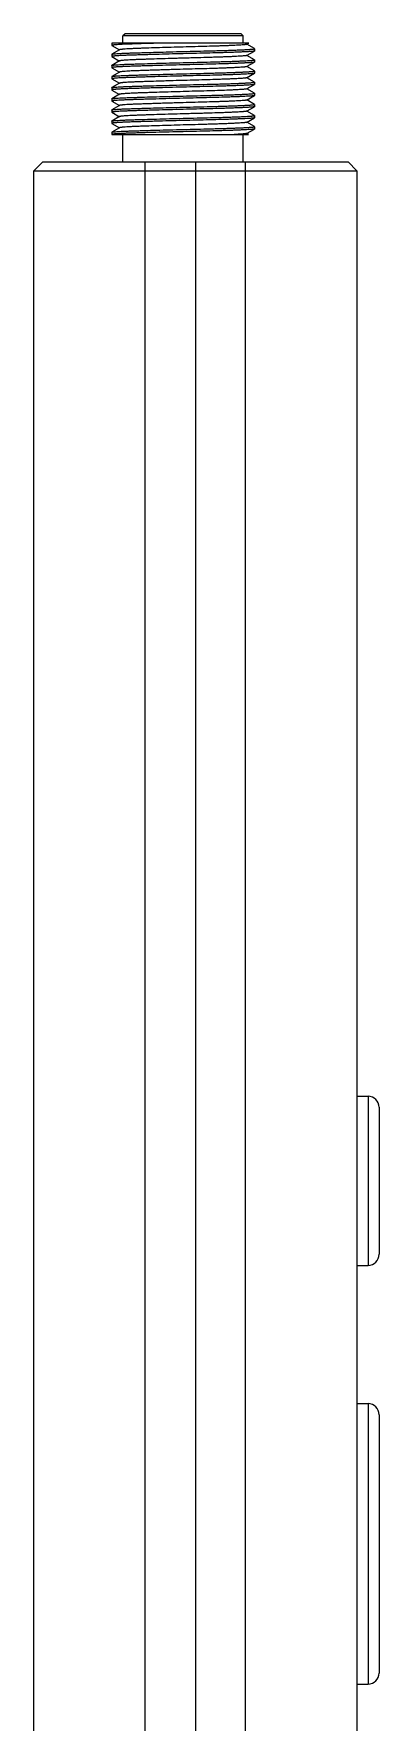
# Model space of a CAD drawing. Header units: inches. Extents: x 318 to 564, y -90 to 138.
# Drawn here: x 317.7 to 333.2, y -16 to 59.8 of the extents above; entities that cross this region are included whole.
import ezdxf

# ---------------------------------------------------------------- set-up
doc = ezdxf.new("R2010")
doc.units = ezdxf.units.IN
doc.header["$LTSCALE"] = 1.21
doc.header["$MEASUREMENT"] = 0
doc.layers.get('0').update_dxf_attribs({"linetype": 'CONTINUOUS'})

msp = doc.modelspace()

# ---------------------------------------------------------------- linework, layer by layer
at = {"color": 7, "linetype": 'Continuous'}
for p, q in [((321.158, 59.355), (321.158, 59.356)), ((327.303, 59.356), (321.158, 59.356)), ((321.158, 59.355), (321.158, 59.255)), ((321.158, 59.255), (321.161, 59.252)), ((321.161, 59.252), (321.501, 59.055)), ((321.758, 59.778), (321.658, 59.678)), ((321.658, 59.356), (321.658, 59.678)), ((327.058, 59.678), (321.658, 59.678)), ((326.958, 59.778), (321.758, 59.778)), ((326.958, 59.778), (327.058, 59.678)), ((327.058, 59.356), (327.058, 59.678)), ((327.209, 59.301), (327.303, 59.356)), ((327.555, 59.109), (327.215, 59.305)), ((321.158, 58.855), (321.161, 58.859)), ((321.158, 58.855), (321.158, 58.755)), ((321.158, 58.755), (321.161, 58.752)), ((321.508, 59.059), (321.161, 58.859)), ((321.161, 58.752), (321.501, 58.555)), ((321.508, 58.559), (321.161, 58.359)), ((327.209, 58.801), (327.555, 59.002)), ((327.209, 58.301), (327.555, 58.502)), ((327.555, 58.609), (327.215, 58.805)), ((327.558, 59.105), (327.555, 59.109)), ((327.558, 59.005), (327.555, 59.002)), ((327.558, 58.605), (327.555, 58.609)), ((327.558, 58.505), (327.555, 58.502)), ((327.558, 59.105), (327.558, 59.005)), ((327.558, 58.605), (327.558, 58.505)), ((321.158, 58.355), (321.161, 58.359)), ((321.158, 58.355), (321.158, 58.255)), ((321.158, 58.255), (321.161, 58.252)), ((321.158, 57.855), (321.161, 57.859)), ((321.158, 57.855), (321.158, 57.755)), ((321.158, 57.755), (321.161, 57.752)), ((321.161, 58.252), (321.501, 58.055)), ((321.508, 58.059), (321.161, 57.859)), ((321.161, 57.752), (321.501, 57.555)), ((323.987, 57.872), (323.927, 57.871)), ((324.308, 57.88), (323.987, 57.872)), ((324.358, 57.882), (324.308, 57.88)), ((324.358, 57.682), (324.308, 57.68)), ((324.408, 57.683), (324.358, 57.682)), ((327.209, 57.801), (327.555, 58.002)), ((327.555, 58.109), (327.215, 58.305)), ((327.555, 57.609), (327.215, 57.805)), ((327.558, 58.105), (327.555, 58.109)), ((327.558, 58.005), (327.555, 58.002)), ((327.558, 58.105), (327.558, 58.005)), ((321.158, 57.355), (321.161, 57.359)), ((321.158, 57.355), (321.158, 57.255)), ((321.158, 57.255), (321.161, 57.252)), ((321.158, 56.855), (321.161, 56.859)), ((321.508, 57.559), (321.161, 57.359)), ((321.161, 57.252), (321.501, 57.055)), ((321.508, 57.059), (321.161, 56.859)), ((327.209, 57.301), (327.555, 57.502)), ((327.209, 56.801), (327.555, 57.002)), ((327.555, 57.109), (327.215, 57.305)), ((327.558, 57.605), (327.555, 57.609)), ((327.558, 57.505), (327.555, 57.502)), ((327.558, 57.105), (327.555, 57.109)), ((327.558, 57.005), (327.555, 57.002)), ((327.558, 57.605), (327.558, 57.505)), ((327.558, 57.105), (327.558, 57.005)), ((321.158, 56.855), (321.158, 56.755)), ((321.158, 56.755), (321.161, 56.752)), ((321.158, 56.355), (321.161, 56.359)), ((321.158, 56.355), (321.158, 56.255)), ((321.158, 56.255), (321.161, 56.252)), ((321.161, 56.752), (321.501, 56.555)), ((321.508, 56.559), (321.161, 56.359)), ((321.161, 56.252), (321.501, 56.055)), ((327.209, 56.301), (327.555, 56.502)), ((327.555, 56.609), (327.215, 56.805)), ((327.555, 56.109), (327.215, 56.305)), ((327.558, 56.605), (327.555, 56.609)), ((327.558, 56.505), (327.555, 56.502)), ((327.558, 56.105), (327.555, 56.109)), ((327.558, 56.605), (327.558, 56.505)), ((327.558, 56.105), (327.558, 56.005)), ((321.158, 55.855), (321.161, 55.859)), ((321.158, 55.855), (321.158, 55.755)), ((321.158, 55.755), (321.161, 55.752)), ((321.158, 55.355), (321.161, 55.359)), ((321.158, 55.355), (321.158, 55.256)), ((321.508, 56.059), (321.161, 55.859)), ((321.161, 55.752), (321.501, 55.555)), ((321.508, 55.559), (321.161, 55.359)), ((327.209, 55.801), (327.555, 56.002)), ((327.209, 55.301), (327.555, 55.502)), ((327.555, 55.609), (327.215, 55.805)), ((327.558, 56.005), (327.555, 56.002)), ((327.558, 55.605), (327.555, 55.609)), ((327.558, 55.505), (327.555, 55.502)), ((327.558, 55.605), (327.558, 55.505)), ((321.158, 55.256), (327.3, 55.256)), ((321.658, 54.028), (321.658, 55.256)), ((327.058, 54.028), (327.058, 55.256)), ((327.3, 55.256), (327.215, 55.305)), ((318.058, 54.028), (317.658, 53.628)), ((318.058, 54.028), (331.758, 54.028)), ((322.658, -55.972), (322.658, 54.028)), ((324.908, 54.028), (324.908, -55.972)), ((327.158, -55.972), (327.158, 54.028)), ((331.758, 54.028), (332.158, 53.628)), ((317.658, -55.572), (317.658, 53.628)), ((317.658, 53.628), (332.158, 53.628)), ((332.158, 53.628), (332.158, -55.572)), ((332.158, 12.078), (332.658, 12.078)), ((332.658, 12.078), (332.658, 4.478)), ((333.158, 11.578), (333.158, 4.978)), ((332.158, 4.478), (332.658, 4.478)), ((332.158, -1.722), (332.658, -1.722)), ((332.658, -1.722), (332.658, -14.322)), ((333.158, -2.222), (333.158, -13.822)), ((332.158, -14.322), (332.658, -14.322))]:
    msp.add_line(p, q, dxfattribs=at)
for centre, start, end in [((332.658, 11.578), 0, 90), ((332.658, 4.978), 270, 0), ((332.658, -2.222), 0, 90), ((332.658, -13.822), 270, 0)]:
    msp.add_arc(centre, 0.5, start, end, dxfattribs=at)
for points, knots in [([(323.376, 59.356), (323.221, 59.352), (322.923, 59.343), (322.497, 59.331), (322.169, 59.321), (321.933, 59.313), (321.777, 59.307), (321.637, 59.301), (321.514, 59.295), (321.409, 59.288), (321.322, 59.282), (321.261, 59.276), (321.222, 59.272), (321.199, 59.269), (321.182, 59.265), (321.169, 59.262), (321.162, 59.26), (321.158, 59.257), (321.158, 59.255)], [0, 0, 0, 0, 0.209298, 0.402525, 0.574895, 0.651908, 0.722164, 0.785225, 0.840712, 0.888278, 0.927643, 0.958567, 0.970812, 0.980892, 0.988799, 0.994545, 0.998185, 1, 1, 1, 1]), ([(327.209, 59.301), (327.205, 59.3), (327.197, 59.297), (327.181, 59.293), (327.158, 59.29), (327.129, 59.287), (327.094, 59.283), (327.035, 59.278), (326.946, 59.272), (326.822, 59.264), (326.675, 59.257), (326.508, 59.249), (326.321, 59.241), (326.117, 59.233), (325.814, 59.223), (325.407, 59.21), (324.893, 59.196), (324.359, 59.182), (323.826, 59.166), (323.312, 59.151), (322.904, 59.138), (322.601, 59.128), (322.397, 59.121), (322.21, 59.114), (322.042, 59.107), (321.896, 59.099), (321.772, 59.092), (321.683, 59.085), (321.623, 59.079), (321.588, 59.075), (321.559, 59.071), (321.536, 59.068), (321.52, 59.064), (321.511, 59.061), (321.508, 59.059)], [0, 0, 0, 0, 0.001841, 0.004747, 0.008736, 0.013814, 0.019997, 0.027281, 0.045052, 0.066869, 0.092609, 0.122046, 0.154884, 0.190834, 0.229578, 0.314028, 0.405187, 0.499768, 0.594354, 0.685542, 0.770036, 0.808807, 0.844789, 0.877651, 0.907105, 0.932882, 0.954744, 0.972524, 0.979825, 0.98604, 0.991164, 0.995195, 0.998135, 1, 1, 1, 1]), ([(324.358, 58.882), (324.15, 58.877), (323.742, 58.866), (323.239, 58.852), (322.855, 58.841), (322.586, 58.834), (322.335, 58.826), (322.103, 58.819), (321.893, 58.812), (321.706, 58.804), (321.545, 58.797), (321.428, 58.79), (321.348, 58.784), (321.298, 58.78), (321.257, 58.776), (321.222, 58.772), (321.195, 58.768), (321.176, 58.764), (321.165, 58.761), (321.158, 58.757), (321.158, 58.755)], [0, 0, 0, 0, 0.194824, 0.38216, 0.47076, 0.554825, 0.633549, 0.706178, 0.772009, 0.830416, 0.880844, 0.922805, 0.940487, 0.95591, 0.96904, 0.979852, 0.988325, 0.994454, 0.998271, 1, 1, 1, 1]), ([(324.358, 58.382), (324.15, 58.377), (323.742, 58.366), (323.239, 58.352), (322.855, 58.341), (322.586, 58.334), (322.335, 58.326), (322.103, 58.319), (321.893, 58.312), (321.706, 58.304), (321.545, 58.297), (321.428, 58.29), (321.348, 58.284), (321.298, 58.28), (321.257, 58.276), (321.222, 58.272), (321.195, 58.268), (321.176, 58.264), (321.165, 58.261), (321.158, 58.257), (321.158, 58.255)], [0, 0, 0, 0, 0.194824, 0.38216, 0.47076, 0.554825, 0.633549, 0.706178, 0.772009, 0.830416, 0.880844, 0.922805, 0.940487, 0.95591, 0.96904, 0.979852, 0.988325, 0.994454, 0.998271, 1, 1, 1, 1]), ([(321.161, 58.859), (321.164, 58.861), (321.174, 58.864), (321.191, 58.867), (321.216, 58.871), (321.248, 58.875), (321.287, 58.879), (321.353, 58.884), (321.452, 58.891), (321.591, 58.899), (321.755, 58.906), (321.942, 58.913), (322.152, 58.92), (322.382, 58.927), (322.722, 58.938), (323.18, 58.951), (323.758, 58.966), (324.156, 58.977), (324.358, 58.982)], [0, 0, 0, 0, 0.003438, 0.009055, 0.01689, 0.026941, 0.039192, 0.053619, 0.088882, 0.132416, 0.183831, 0.242663, 0.308378, 0.380388, 0.458034, 0.627375, 0.810237, 1, 1, 1, 1]), ([(321.161, 58.359), (321.164, 58.361), (321.174, 58.364), (321.191, 58.367), (321.216, 58.371), (321.248, 58.375), (321.287, 58.379), (321.353, 58.384), (321.452, 58.391), (321.591, 58.399), (321.755, 58.406), (321.942, 58.413), (322.152, 58.42), (322.382, 58.427), (322.722, 58.438), (323.18, 58.451), (323.758, 58.466), (324.156, 58.477), (324.358, 58.482)], [0, 0, 0, 0, 0.003438, 0.009055, 0.01689, 0.026941, 0.039192, 0.053619, 0.088882, 0.132416, 0.183831, 0.242663, 0.308378, 0.380388, 0.458034, 0.627375, 0.810237, 1, 1, 1, 1]), ([(327.208, 58.801), (327.205, 58.8), (327.197, 58.797), (327.181, 58.793), (327.158, 58.79), (327.129, 58.787), (327.094, 58.783), (327.035, 58.778), (326.946, 58.772), (326.822, 58.764), (326.675, 58.757), (326.508, 58.749), (326.321, 58.741), (326.117, 58.733), (325.897, 58.725), (325.662, 58.718), (325.328, 58.708), (324.983, 58.699), (324.63, 58.689), (324.359, 58.682), (324.089, 58.674), (323.736, 58.664), (323.312, 58.651), (322.904, 58.638), (322.601, 58.628), (322.397, 58.621), (322.21, 58.614), (322.042, 58.607), (321.896, 58.599), (321.772, 58.592), (321.683, 58.585), (321.623, 58.579), (321.588, 58.575), (321.559, 58.572), (321.536, 58.568), (321.52, 58.564), (321.511, 58.561), (321.508, 58.559)], [0, 0, 0, 0, 0.001834, 0.004729, 0.008713, 0.013803, 0.020003, 0.027294, 0.04503, 0.066865, 0.092629, 0.122038, 0.154873, 0.190819, 0.229584, 0.270783, 0.314026, 0.405189, 0.452265, 0.499775, 0.547286, 0.594369, 0.685549, 0.770049, 0.808822, 0.844811, 0.877681, 0.907109, 0.932896, 0.954748, 0.972539, 0.979868, 0.986094, 0.991202, 0.9952, 0.998127, 1, 1, 1, 1]), ([(324.358, 58.982), (324.566, 58.987), (324.975, 58.997), (325.477, 59.009), (325.862, 59.019), (326.13, 59.027), (326.382, 59.035), (326.614, 59.043), (326.824, 59.051), (327.01, 59.059), (327.171, 59.067), (327.289, 59.074), (327.369, 59.079), (327.418, 59.082), (327.46, 59.086), (327.494, 59.09), (327.521, 59.093), (327.541, 59.097), (327.552, 59.1), (327.558, 59.103), (327.558, 59.105)], [0, 0, 0, 0, 0.194843, 0.382181, 0.470785, 0.554857, 0.633593, 0.706238, 0.772087, 0.830511, 0.880946, 0.922905, 0.940581, 0.955996, 0.969114, 0.979912, 0.988369, 0.994482, 0.998283, 1, 1, 1, 1]), ([(327.555, 59.002), (327.552, 59), (327.543, 58.997), (327.525, 58.994), (327.501, 58.99), (327.469, 58.987), (327.43, 58.983), (327.364, 58.978), (327.265, 58.972), (327.126, 58.965), (326.962, 58.957), (326.775, 58.949), (326.565, 58.941), (326.335, 58.933), (325.995, 58.923), (325.537, 58.91), (324.958, 58.897), (324.561, 58.887), (324.358, 58.882)], [0, 0, 0, 0, 0.003397, 0.008972, 0.016767, 0.026781, 0.038999, 0.053399, 0.088619, 0.132129, 0.183537, 0.242378, 0.308113, 0.380147, 0.45782, 0.627218, 0.810149, 1, 1, 1, 1]), ([(324.358, 58.482), (324.566, 58.487), (324.975, 58.497), (325.477, 58.509), (325.862, 58.519), (326.13, 58.527), (326.382, 58.535), (326.614, 58.543), (326.824, 58.551), (327.01, 58.559), (327.171, 58.567), (327.289, 58.574), (327.369, 58.579), (327.418, 58.582), (327.46, 58.586), (327.494, 58.59), (327.521, 58.593), (327.541, 58.597), (327.552, 58.6), (327.558, 58.603), (327.558, 58.605)], [0, 0, 0, 0, 0.194843, 0.382181, 0.470785, 0.554857, 0.633593, 0.706238, 0.772087, 0.830511, 0.880946, 0.922905, 0.940581, 0.955996, 0.969114, 0.979912, 0.988369, 0.994482, 0.998283, 1, 1, 1, 1]), ([(327.555, 58.502), (327.552, 58.5), (327.543, 58.497), (327.525, 58.494), (327.501, 58.49), (327.469, 58.487), (327.43, 58.483), (327.364, 58.478), (327.265, 58.472), (327.126, 58.465), (326.962, 58.457), (326.775, 58.449), (326.565, 58.441), (326.335, 58.433), (325.995, 58.423), (325.537, 58.41), (324.958, 58.397), (324.561, 58.387), (324.358, 58.382)], [0, 0, 0, 0, 0.003397, 0.008972, 0.016767, 0.026781, 0.038999, 0.053399, 0.088619, 0.132129, 0.183537, 0.242378, 0.308113, 0.380147, 0.45782, 0.627218, 0.810149, 1, 1, 1, 1]), ([(323.927, 57.871), (323.741, 57.866), (323.379, 57.856), (322.935, 57.844), (322.599, 57.834), (322.368, 57.827), (322.152, 57.82), (321.954, 57.814), (321.776, 57.807), (321.618, 57.8), (321.483, 57.793), (321.37, 57.786), (321.291, 57.779), (321.24, 57.774), (321.212, 57.77), (321.189, 57.767), (321.173, 57.763), (321.163, 57.76), (321.158, 57.757), (321.158, 57.755)], [0, 0, 0, 0, 0.201592, 0.391719, 0.480554, 0.564276, 0.642211, 0.713732, 0.77827, 0.835308, 0.884393, 0.925132, 0.957207, 0.969917, 0.980381, 0.988584, 0.994526, 0.998249, 1, 1, 1, 1]), ([(321.161, 57.859), (321.164, 57.861), (321.174, 57.864), (321.191, 57.867), (321.216, 57.871), (321.248, 57.875), (321.287, 57.879), (321.353, 57.884), (321.452, 57.891), (321.591, 57.899), (321.755, 57.906), (321.942, 57.913), (322.152, 57.92), (322.382, 57.927), (322.722, 57.938), (323.18, 57.951), (323.758, 57.966), (324.156, 57.977), (324.358, 57.982)], [0, 0, 0, 0, 0.003438, 0.009055, 0.01689, 0.026941, 0.039192, 0.053619, 0.088882, 0.132416, 0.183831, 0.242663, 0.308378, 0.380388, 0.458034, 0.627375, 0.810237, 1, 1, 1, 1]), ([(327.208, 58.301), (327.205, 58.3), (327.197, 58.297), (327.181, 58.293), (327.158, 58.29), (327.129, 58.287), (327.094, 58.283), (327.035, 58.278), (326.946, 58.272), (326.822, 58.264), (326.675, 58.257), (326.508, 58.249), (326.321, 58.241), (326.117, 58.233), (325.814, 58.222), (325.407, 58.21), (324.893, 58.197), (324.359, 58.182), (323.912, 58.169), (323.558, 58.158), (323.303, 58.15), (323.056, 58.143), (322.822, 58.135), (322.601, 58.128), (322.397, 58.121), (322.21, 58.114), (322.042, 58.107), (321.896, 58.099), (321.772, 58.092), (321.671, 58.084), (321.602, 58.077), (321.559, 58.072), (321.536, 58.068), (321.52, 58.064), (321.511, 58.061), (321.508, 58.059)], [0, 0, 0, 0, 0.001816, 0.004691, 0.008669, 0.013772, 0.019981, 0.027268, 0.044996, 0.066831, 0.09259, 0.122015, 0.154839, 0.1908, 0.229562, 0.314001, 0.405167, 0.499753, 0.594346, 0.640573, 0.685532, 0.728826, 0.770022, 0.8088, 0.844803, 0.877655, 0.907108, 0.93288, 0.95474, 0.972511, 0.98604, 0.991195, 0.995246, 0.998168, 1, 1, 1, 1]), ([(324.308, 57.68), (324.13, 57.675), (323.866, 57.668), (323.518, 57.657), (323.19, 57.647), (322.876, 57.637), (322.579, 57.627), (322.378, 57.62), (322.195, 57.613), (322.031, 57.606), (321.888, 57.598), (321.766, 57.591), (321.679, 57.585), (321.621, 57.579), (321.587, 57.575), (321.558, 57.571), (321.536, 57.568), (321.52, 57.564), (321.511, 57.561), (321.508, 57.559)], [0, 0, 0, 0, 0.189949, 0.282601, 0.372608, 0.541434, 0.618904, 0.690662, 0.756183, 0.814857, 0.866148, 0.90981, 0.945254, 0.959746, 0.972091, 0.982301, 0.990362, 0.996257, 1, 1, 1, 1]), ([(324.358, 57.982), (324.566, 57.987), (324.975, 57.997), (325.477, 58.009), (325.862, 58.019), (326.13, 58.027), (326.382, 58.035), (326.614, 58.043), (326.824, 58.051), (327.01, 58.059), (327.171, 58.067), (327.289, 58.074), (327.369, 58.079), (327.418, 58.082), (327.46, 58.086), (327.494, 58.09), (327.521, 58.093), (327.541, 58.097), (327.552, 58.1), (327.558, 58.103), (327.558, 58.105)], [0, 0, 0, 0, 0.194843, 0.382181, 0.470785, 0.554857, 0.633593, 0.706238, 0.772087, 0.830511, 0.880946, 0.922905, 0.940581, 0.955996, 0.969114, 0.979912, 0.988369, 0.994482, 0.998283, 1, 1, 1, 1]), ([(327.555, 58.002), (327.552, 58), (327.543, 57.997), (327.525, 57.994), (327.501, 57.99), (327.469, 57.987), (327.43, 57.983), (327.364, 57.978), (327.265, 57.972), (327.126, 57.965), (326.962, 57.957), (326.775, 57.949), (326.565, 57.941), (326.335, 57.933), (325.995, 57.923), (325.537, 57.91), (324.958, 57.897), (324.561, 57.887), (324.358, 57.882)], [0, 0, 0, 0, 0.003397, 0.008972, 0.016767, 0.026781, 0.038999, 0.053399, 0.088619, 0.132129, 0.183537, 0.242378, 0.308113, 0.380147, 0.45782, 0.627218, 0.810149, 1, 1, 1, 1]), ([(327.208, 57.801), (327.205, 57.8), (327.197, 57.797), (327.181, 57.794), (327.159, 57.79), (327.131, 57.787), (327.096, 57.783), (327.038, 57.778), (326.951, 57.772), (326.829, 57.765), (326.686, 57.757), (326.522, 57.75), (326.339, 57.742), (326.138, 57.734), (325.841, 57.724), (325.44, 57.711), (324.934, 57.698), (324.585, 57.688), (324.408, 57.683)], [0, 0, 0, 0, 0.003604, 0.009386, 0.017392, 0.027601, 0.039964, 0.054468, 0.089832, 0.133389, 0.184739, 0.243445, 0.309005, 0.380816, 0.458229, 0.627193, 0.809924, 1, 1, 1, 1]), ([(324.358, 57.382), (324.15, 57.377), (323.742, 57.366), (323.239, 57.352), (322.855, 57.341), (322.586, 57.334), (322.335, 57.326), (322.103, 57.319), (321.893, 57.312), (321.706, 57.304), (321.545, 57.297), (321.428, 57.29), (321.348, 57.284), (321.298, 57.28), (321.257, 57.276), (321.222, 57.272), (321.195, 57.268), (321.176, 57.264), (321.165, 57.261), (321.158, 57.257), (321.158, 57.255)], [0, 0, 0, 0, 0.194824, 0.38216, 0.47076, 0.554825, 0.633549, 0.706178, 0.772009, 0.830416, 0.880844, 0.922805, 0.940487, 0.95591, 0.96904, 0.979852, 0.988325, 0.994454, 0.998271, 1, 1, 1, 1]), ([(324.358, 56.882), (324.15, 56.877), (323.742, 56.866), (323.239, 56.852), (322.855, 56.841), (322.586, 56.834), (322.335, 56.826), (322.103, 56.819), (321.893, 56.812), (321.706, 56.804), (321.545, 56.797), (321.428, 56.79), (321.348, 56.784), (321.298, 56.78), (321.257, 56.776), (321.222, 56.772), (321.195, 56.768), (321.176, 56.764), (321.165, 56.761), (321.158, 56.757), (321.158, 56.755)], [0, 0, 0, 0, 0.194824, 0.38216, 0.47076, 0.554825, 0.633549, 0.706178, 0.772009, 0.830416, 0.880844, 0.922805, 0.940487, 0.95591, 0.96904, 0.979852, 0.988325, 0.994454, 0.998271, 1, 1, 1, 1]), ([(321.161, 57.359), (321.164, 57.361), (321.174, 57.364), (321.191, 57.367), (321.216, 57.371), (321.248, 57.375), (321.287, 57.379), (321.353, 57.384), (321.452, 57.391), (321.591, 57.399), (321.755, 57.406), (321.942, 57.413), (322.152, 57.42), (322.382, 57.427), (322.722, 57.438), (323.18, 57.451), (323.758, 57.466), (324.156, 57.477), (324.358, 57.482)], [0, 0, 0, 0, 0.003438, 0.009055, 0.01689, 0.026941, 0.039192, 0.053619, 0.088882, 0.132416, 0.183831, 0.242663, 0.308378, 0.380388, 0.458034, 0.627375, 0.810237, 1, 1, 1, 1]), ([(321.161, 56.859), (321.164, 56.861), (321.174, 56.864), (321.191, 56.867), (321.216, 56.871), (321.248, 56.875), (321.287, 56.879), (321.353, 56.884), (321.452, 56.891), (321.591, 56.899), (321.755, 56.906), (321.942, 56.913), (322.152, 56.92), (322.382, 56.927), (322.722, 56.938), (323.18, 56.951), (323.758, 56.966), (324.156, 56.977), (324.358, 56.982)], [0, 0, 0, 0, 0.003438, 0.009055, 0.01689, 0.026941, 0.039192, 0.053619, 0.088882, 0.132416, 0.183831, 0.242663, 0.308378, 0.380388, 0.458034, 0.627375, 0.810237, 1, 1, 1, 1]), ([(327.209, 57.301), (327.206, 57.3), (327.197, 57.297), (327.181, 57.293), (327.158, 57.29), (327.129, 57.287), (327.094, 57.283), (327.035, 57.278), (326.946, 57.272), (326.822, 57.264), (326.675, 57.257), (326.508, 57.249), (326.248, 57.238), (325.883, 57.225), (325.407, 57.21), (324.893, 57.197), (324.359, 57.182), (323.826, 57.166), (323.312, 57.151), (322.904, 57.138), (322.601, 57.128), (322.397, 57.121), (322.21, 57.114), (322.042, 57.107), (321.896, 57.099), (321.772, 57.092), (321.683, 57.085), (321.623, 57.079), (321.588, 57.075), (321.559, 57.071), (321.536, 57.068), (321.52, 57.064), (321.511, 57.061), (321.508, 57.059)], [0, 0, 0, 0, 0.001822, 0.004729, 0.008731, 0.013829, 0.020019, 0.027296, 0.045028, 0.066868, 0.092652, 0.122038, 0.154855, 0.229582, 0.314027, 0.405183, 0.499762, 0.594351, 0.685534, 0.770024, 0.808795, 0.844777, 0.877651, 0.907085, 0.93286, 0.954729, 0.972506, 0.979811, 0.986028, 0.991148, 0.995182, 0.998131, 1, 1, 1, 1]), ([(324.358, 57.482), (324.566, 57.487), (324.975, 57.497), (325.477, 57.509), (325.862, 57.519), (326.13, 57.527), (326.382, 57.535), (326.614, 57.543), (326.824, 57.551), (327.01, 57.559), (327.171, 57.567), (327.289, 57.574), (327.369, 57.579), (327.418, 57.582), (327.46, 57.586), (327.494, 57.59), (327.521, 57.593), (327.541, 57.597), (327.552, 57.6), (327.558, 57.603), (327.558, 57.605)], [0, 0, 0, 0, 0.194843, 0.382181, 0.470785, 0.554857, 0.633593, 0.706238, 0.772087, 0.830511, 0.880946, 0.922905, 0.940581, 0.955996, 0.969114, 0.979912, 0.988369, 0.994482, 0.998283, 1, 1, 1, 1]), ([(327.555, 57.502), (327.552, 57.5), (327.543, 57.497), (327.525, 57.494), (327.501, 57.49), (327.469, 57.487), (327.43, 57.483), (327.364, 57.478), (327.265, 57.472), (327.126, 57.465), (326.962, 57.457), (326.775, 57.449), (326.565, 57.441), (326.335, 57.433), (325.995, 57.423), (325.537, 57.41), (324.958, 57.397), (324.561, 57.387), (324.358, 57.382)], [0, 0, 0, 0, 0.003397, 0.008972, 0.016767, 0.026781, 0.038999, 0.053399, 0.088619, 0.132129, 0.183537, 0.242378, 0.308113, 0.380147, 0.45782, 0.627218, 0.810149, 1, 1, 1, 1]), ([(324.358, 56.982), (324.566, 56.987), (324.975, 56.997), (325.477, 57.009), (325.862, 57.019), (326.13, 57.027), (326.382, 57.035), (326.614, 57.043), (326.824, 57.051), (327.01, 57.059), (327.171, 57.067), (327.289, 57.074), (327.369, 57.079), (327.418, 57.082), (327.46, 57.086), (327.494, 57.09), (327.521, 57.093), (327.541, 57.097), (327.552, 57.1), (327.558, 57.103), (327.558, 57.105)], [0, 0, 0, 0, 0.194843, 0.382181, 0.470785, 0.554857, 0.633593, 0.706238, 0.772087, 0.830511, 0.880946, 0.922905, 0.940581, 0.955996, 0.969114, 0.979912, 0.988369, 0.994482, 0.998283, 1, 1, 1, 1]), ([(327.555, 57.002), (327.552, 57), (327.543, 56.997), (327.525, 56.994), (327.501, 56.99), (327.469, 56.987), (327.43, 56.983), (327.364, 56.978), (327.265, 56.972), (327.126, 56.965), (326.962, 56.957), (326.775, 56.949), (326.565, 56.941), (326.335, 56.933), (325.995, 56.923), (325.537, 56.91), (324.958, 56.897), (324.561, 56.887), (324.358, 56.882)], [0, 0, 0, 0, 0.003397, 0.008972, 0.016767, 0.026781, 0.038999, 0.053399, 0.088619, 0.132129, 0.183537, 0.242378, 0.308113, 0.380147, 0.45782, 0.627218, 0.810149, 1, 1, 1, 1]), ([(324.358, 56.382), (324.15, 56.377), (323.742, 56.366), (323.239, 56.352), (322.855, 56.341), (322.586, 56.334), (322.335, 56.326), (322.103, 56.319), (321.893, 56.312), (321.706, 56.304), (321.545, 56.297), (321.428, 56.29), (321.348, 56.284), (321.298, 56.28), (321.257, 56.276), (321.222, 56.272), (321.195, 56.268), (321.176, 56.264), (321.165, 56.261), (321.158, 56.257), (321.158, 56.255)], [0, 0, 0, 0, 0.194824, 0.38216, 0.47076, 0.554825, 0.633549, 0.706178, 0.772009, 0.830416, 0.880844, 0.922805, 0.940487, 0.95591, 0.96904, 0.979852, 0.988325, 0.994454, 0.998271, 1, 1, 1, 1]), ([(321.161, 56.359), (321.164, 56.361), (321.174, 56.364), (321.191, 56.367), (321.216, 56.371), (321.248, 56.375), (321.287, 56.379), (321.353, 56.384), (321.452, 56.391), (321.591, 56.399), (321.755, 56.406), (321.942, 56.413), (322.152, 56.42), (322.382, 56.427), (322.722, 56.438), (323.18, 56.451), (323.758, 56.466), (324.156, 56.477), (324.358, 56.482)], [0, 0, 0, 0, 0.003438, 0.009055, 0.01689, 0.026941, 0.039192, 0.053619, 0.088882, 0.132416, 0.183831, 0.242663, 0.308378, 0.380388, 0.458034, 0.627375, 0.810237, 1, 1, 1, 1]), ([(327.208, 56.801), (327.205, 56.8), (327.197, 56.797), (327.181, 56.793), (327.158, 56.79), (327.129, 56.787), (327.094, 56.783), (327.035, 56.778), (326.946, 56.772), (326.822, 56.765), (326.675, 56.757), (326.508, 56.749), (326.321, 56.741), (326.117, 56.733), (325.814, 56.723), (325.407, 56.71), (324.893, 56.697), (324.449, 56.684), (324.089, 56.674), (323.821, 56.666), (323.558, 56.658), (323.303, 56.651), (323.056, 56.643), (322.822, 56.635), (322.601, 56.628), (322.397, 56.621), (322.21, 56.614), (322.042, 56.606), (321.896, 56.599), (321.772, 56.592), (321.683, 56.585), (321.623, 56.579), (321.588, 56.575), (321.559, 56.571), (321.536, 56.568), (321.52, 56.564), (321.511, 56.561), (321.508, 56.559)], [0, 0, 0, 0, 0.00183, 0.004723, 0.008705, 0.0138, 0.020008, 0.027305, 0.045036, 0.06685, 0.092616, 0.122042, 0.154867, 0.190832, 0.229579, 0.314029, 0.405182, 0.49977, 0.547281, 0.59436, 0.640581, 0.685541, 0.728832, 0.770033, 0.808805, 0.844819, 0.877659, 0.907089, 0.932895, 0.954753, 0.972512, 0.979818, 0.986049, 0.991186, 0.995219, 0.998148, 1, 1, 1, 1]), ([(327.208, 56.301), (327.205, 56.3), (327.197, 56.297), (327.181, 56.293), (327.158, 56.29), (327.129, 56.287), (327.094, 56.283), (327.035, 56.278), (326.946, 56.272), (326.822, 56.264), (326.675, 56.257), (326.508, 56.249), (326.321, 56.241), (326.117, 56.233), (325.814, 56.222), (325.494, 56.213), (325.161, 56.203), (324.898, 56.197), (324.63, 56.19), (324.27, 56.179), (323.826, 56.167), (323.312, 56.151), (322.904, 56.138), (322.601, 56.128), (322.397, 56.121), (322.21, 56.114), (322.042, 56.107), (321.896, 56.099), (321.772, 56.092), (321.683, 56.085), (321.623, 56.079), (321.588, 56.075), (321.559, 56.072), (321.536, 56.068), (321.52, 56.064), (321.511, 56.061), (321.508, 56.059)], [0, 0, 0, 0, 0.001811, 0.004708, 0.008713, 0.013822, 0.020014, 0.027282, 0.04503, 0.066872, 0.092599, 0.122031, 0.15487, 0.190834, 0.229587, 0.314015, 0.358977, 0.405186, 0.452257, 0.499766, 0.59436, 0.685543, 0.770044, 0.808817, 0.8448, 0.87766, 0.907115, 0.932899, 0.954749, 0.972522, 0.97984, 0.986075, 0.991201, 0.995218, 0.998142, 1, 1, 1, 1]), ([(324.358, 56.482), (324.566, 56.487), (324.975, 56.497), (325.477, 56.509), (325.862, 56.519), (326.13, 56.527), (326.382, 56.535), (326.614, 56.543), (326.824, 56.551), (327.01, 56.559), (327.171, 56.567), (327.289, 56.574), (327.369, 56.579), (327.418, 56.582), (327.46, 56.586), (327.494, 56.59), (327.521, 56.593), (327.541, 56.597), (327.552, 56.6), (327.558, 56.603), (327.558, 56.605)], [0, 0, 0, 0, 0.194843, 0.382181, 0.470785, 0.554857, 0.633593, 0.706238, 0.772087, 0.830511, 0.880946, 0.922905, 0.940581, 0.955996, 0.969114, 0.979912, 0.988369, 0.994482, 0.998283, 1, 1, 1, 1]), ([(327.555, 56.502), (327.552, 56.5), (327.543, 56.497), (327.525, 56.494), (327.501, 56.49), (327.469, 56.487), (327.43, 56.483), (327.364, 56.478), (327.265, 56.472), (327.126, 56.465), (326.962, 56.457), (326.775, 56.449), (326.565, 56.441), (326.335, 56.433), (325.995, 56.423), (325.537, 56.41), (324.958, 56.397), (324.561, 56.387), (324.358, 56.382)], [0, 0, 0, 0, 0.003397, 0.008972, 0.016767, 0.026781, 0.038999, 0.053399, 0.088619, 0.132129, 0.183537, 0.242378, 0.308113, 0.380147, 0.45782, 0.627218, 0.810149, 1, 1, 1, 1]), ([(324.358, 55.982), (324.566, 55.987), (324.975, 55.997), (325.477, 56.009), (325.862, 56.019), (326.13, 56.027), (326.382, 56.035), (326.614, 56.043), (326.824, 56.051), (327.01, 56.059), (327.171, 56.067), (327.289, 56.074), (327.369, 56.079), (327.418, 56.082), (327.46, 56.086), (327.494, 56.09), (327.521, 56.093), (327.541, 56.097), (327.552, 56.1), (327.558, 56.103), (327.558, 56.105)], [0, 0, 0, 0, 0.194843, 0.382181, 0.470785, 0.554857, 0.633593, 0.706238, 0.772087, 0.830511, 0.880946, 0.922905, 0.940581, 0.955996, 0.969114, 0.979912, 0.988369, 0.994482, 0.998283, 1, 1, 1, 1]), ([(324.358, 55.882), (324.15, 55.877), (323.742, 55.866), (323.239, 55.852), (322.855, 55.841), (322.586, 55.834), (322.335, 55.826), (322.103, 55.819), (321.893, 55.812), (321.706, 55.804), (321.545, 55.797), (321.428, 55.79), (321.348, 55.784), (321.298, 55.78), (321.257, 55.776), (321.222, 55.772), (321.195, 55.768), (321.176, 55.764), (321.165, 55.761), (321.158, 55.757), (321.158, 55.755)], [0, 0, 0, 0, 0.194824, 0.38216, 0.47076, 0.554825, 0.633549, 0.706178, 0.772009, 0.830416, 0.880844, 0.922805, 0.940487, 0.95591, 0.96904, 0.979852, 0.988325, 0.994454, 0.998271, 1, 1, 1, 1]), ([(324.358, 55.382), (324.151, 55.377), (323.745, 55.366), (323.245, 55.353), (322.863, 55.342), (322.595, 55.334), (322.344, 55.326), (322.113, 55.319), (321.903, 55.312), (321.716, 55.305), (321.554, 55.297), (321.436, 55.29), (321.355, 55.285), (321.305, 55.28), (321.263, 55.276), (321.227, 55.273), (321.199, 55.269), (321.179, 55.265), (321.166, 55.261), (321.16, 55.258), (321.159, 55.257), (321.158, 55.256)], [0, 0, 0, 0, 0.193748, 0.380124, 0.468331, 0.552083, 0.63058, 0.703079, 0.768888, 0.827389, 0.87803, 0.920327, 0.938223, 0.953893, 0.9673, 0.978419, 0.987229, 0.99372, 0.997916, 0.999191, 1, 1, 1, 1]), ([(321.161, 55.859), (321.164, 55.861), (321.174, 55.864), (321.191, 55.867), (321.216, 55.871), (321.248, 55.875), (321.287, 55.879), (321.353, 55.884), (321.452, 55.891), (321.591, 55.899), (321.755, 55.906), (321.942, 55.913), (322.152, 55.92), (322.382, 55.927), (322.722, 55.938), (323.18, 55.951), (323.758, 55.966), (324.156, 55.977), (324.358, 55.982)], [0, 0, 0, 0, 0.003438, 0.009055, 0.01689, 0.026941, 0.039192, 0.053619, 0.088882, 0.132416, 0.183831, 0.242663, 0.308378, 0.380388, 0.458034, 0.627375, 0.810237, 1, 1, 1, 1]), ([(321.161, 55.359), (321.164, 55.361), (321.174, 55.364), (321.191, 55.367), (321.216, 55.371), (321.248, 55.375), (321.287, 55.379), (321.353, 55.384), (321.452, 55.391), (321.591, 55.399), (321.755, 55.406), (321.942, 55.413), (322.152, 55.42), (322.382, 55.427), (322.722, 55.438), (323.18, 55.451), (323.758, 55.466), (324.156, 55.477), (324.358, 55.482)], [0, 0, 0, 0, 0.003438, 0.009055, 0.016889, 0.02694, 0.039189, 0.053616, 0.088876, 0.132409, 0.183825, 0.242657, 0.308374, 0.380384, 0.458032, 0.627374, 0.810237, 1, 1, 1, 1]), ([(327.209, 55.801), (327.206, 55.8), (327.197, 55.797), (327.181, 55.793), (327.158, 55.79), (327.129, 55.787), (327.094, 55.783), (327.035, 55.778), (326.946, 55.772), (326.822, 55.765), (326.675, 55.757), (326.508, 55.749), (326.321, 55.741), (326.117, 55.733), (325.897, 55.726), (325.662, 55.718), (325.328, 55.708), (324.893, 55.696), (324.359, 55.682), (323.826, 55.667), (323.312, 55.651), (322.904, 55.638), (322.601, 55.628), (322.397, 55.621), (322.21, 55.614), (322.042, 55.607), (321.896, 55.599), (321.772, 55.592), (321.683, 55.585), (321.623, 55.579), (321.588, 55.575), (321.559, 55.571), (321.536, 55.568), (321.52, 55.564), (321.511, 55.561), (321.508, 55.559)], [0, 0, 0, 0, 0.001829, 0.004733, 0.008732, 0.013828, 0.020019, 0.027302, 0.045046, 0.066863, 0.092616, 0.122057, 0.154882, 0.190831, 0.229583, 0.270775, 0.314027, 0.405187, 0.499766, 0.594355, 0.685533, 0.770033, 0.808817, 0.844781, 0.877648, 0.907089, 0.932871, 0.954751, 0.972507, 0.979803, 0.986023, 0.991157, 0.995196, 0.998138, 1, 1, 1, 1]), ([(327.555, 56.002), (327.552, 56), (327.543, 55.997), (327.525, 55.994), (327.501, 55.99), (327.469, 55.987), (327.43, 55.983), (327.364, 55.978), (327.265, 55.972), (327.126, 55.965), (326.962, 55.957), (326.775, 55.949), (326.565, 55.941), (326.335, 55.933), (325.995, 55.923), (325.537, 55.91), (324.958, 55.897), (324.561, 55.887), (324.358, 55.882)], [0, 0, 0, 0, 0.003397, 0.008972, 0.016767, 0.026781, 0.038999, 0.053399, 0.088619, 0.132129, 0.183537, 0.242378, 0.308113, 0.380147, 0.45782, 0.627218, 0.810149, 1, 1, 1, 1]), ([(324.358, 55.482), (324.566, 55.487), (324.975, 55.497), (325.477, 55.509), (325.862, 55.519), (326.13, 55.527), (326.382, 55.535), (326.614, 55.543), (326.824, 55.551), (327.01, 55.559), (327.171, 55.567), (327.289, 55.574), (327.369, 55.579), (327.418, 55.582), (327.46, 55.586), (327.494, 55.59), (327.521, 55.593), (327.541, 55.597), (327.552, 55.6), (327.558, 55.603), (327.558, 55.605)], [0, 0, 0, 0, 0.194843, 0.382181, 0.470785, 0.554857, 0.633593, 0.706238, 0.772087, 0.830511, 0.880946, 0.922905, 0.940581, 0.955996, 0.969114, 0.979912, 0.988369, 0.994482, 0.998283, 1, 1, 1, 1]), ([(327.555, 55.502), (327.552, 55.5), (327.543, 55.497), (327.525, 55.494), (327.501, 55.49), (327.469, 55.487), (327.43, 55.483), (327.364, 55.478), (327.265, 55.472), (327.126, 55.465), (326.962, 55.457), (326.775, 55.449), (326.565, 55.441), (326.335, 55.433), (325.995, 55.423), (325.537, 55.41), (324.958, 55.397), (324.561, 55.387), (324.358, 55.382)], [0, 0, 0, 0, 0.003397, 0.008972, 0.016767, 0.026781, 0.038999, 0.053399, 0.088619, 0.132129, 0.183537, 0.242378, 0.308113, 0.380147, 0.45782, 0.627218, 0.810149, 1, 1, 1, 1]), ([(327.208, 55.301), (327.206, 55.3), (327.2, 55.298), (327.184, 55.294), (327.153, 55.289), (327.105, 55.284), (327.042, 55.279), (326.965, 55.273), (326.874, 55.268), (326.769, 55.262), (326.695, 55.258), (326.656, 55.256)], [0, 0, 0, 0, 0.013539, 0.03353, 0.093548, 0.180533, 0.294125, 0.433618, 0.598323, 0.787507, 1, 1, 1, 1])]:
    msp.add_open_spline(points, degree=3, knots=knots, dxfattribs=at)

doc.saveas('drawing.dxf')
